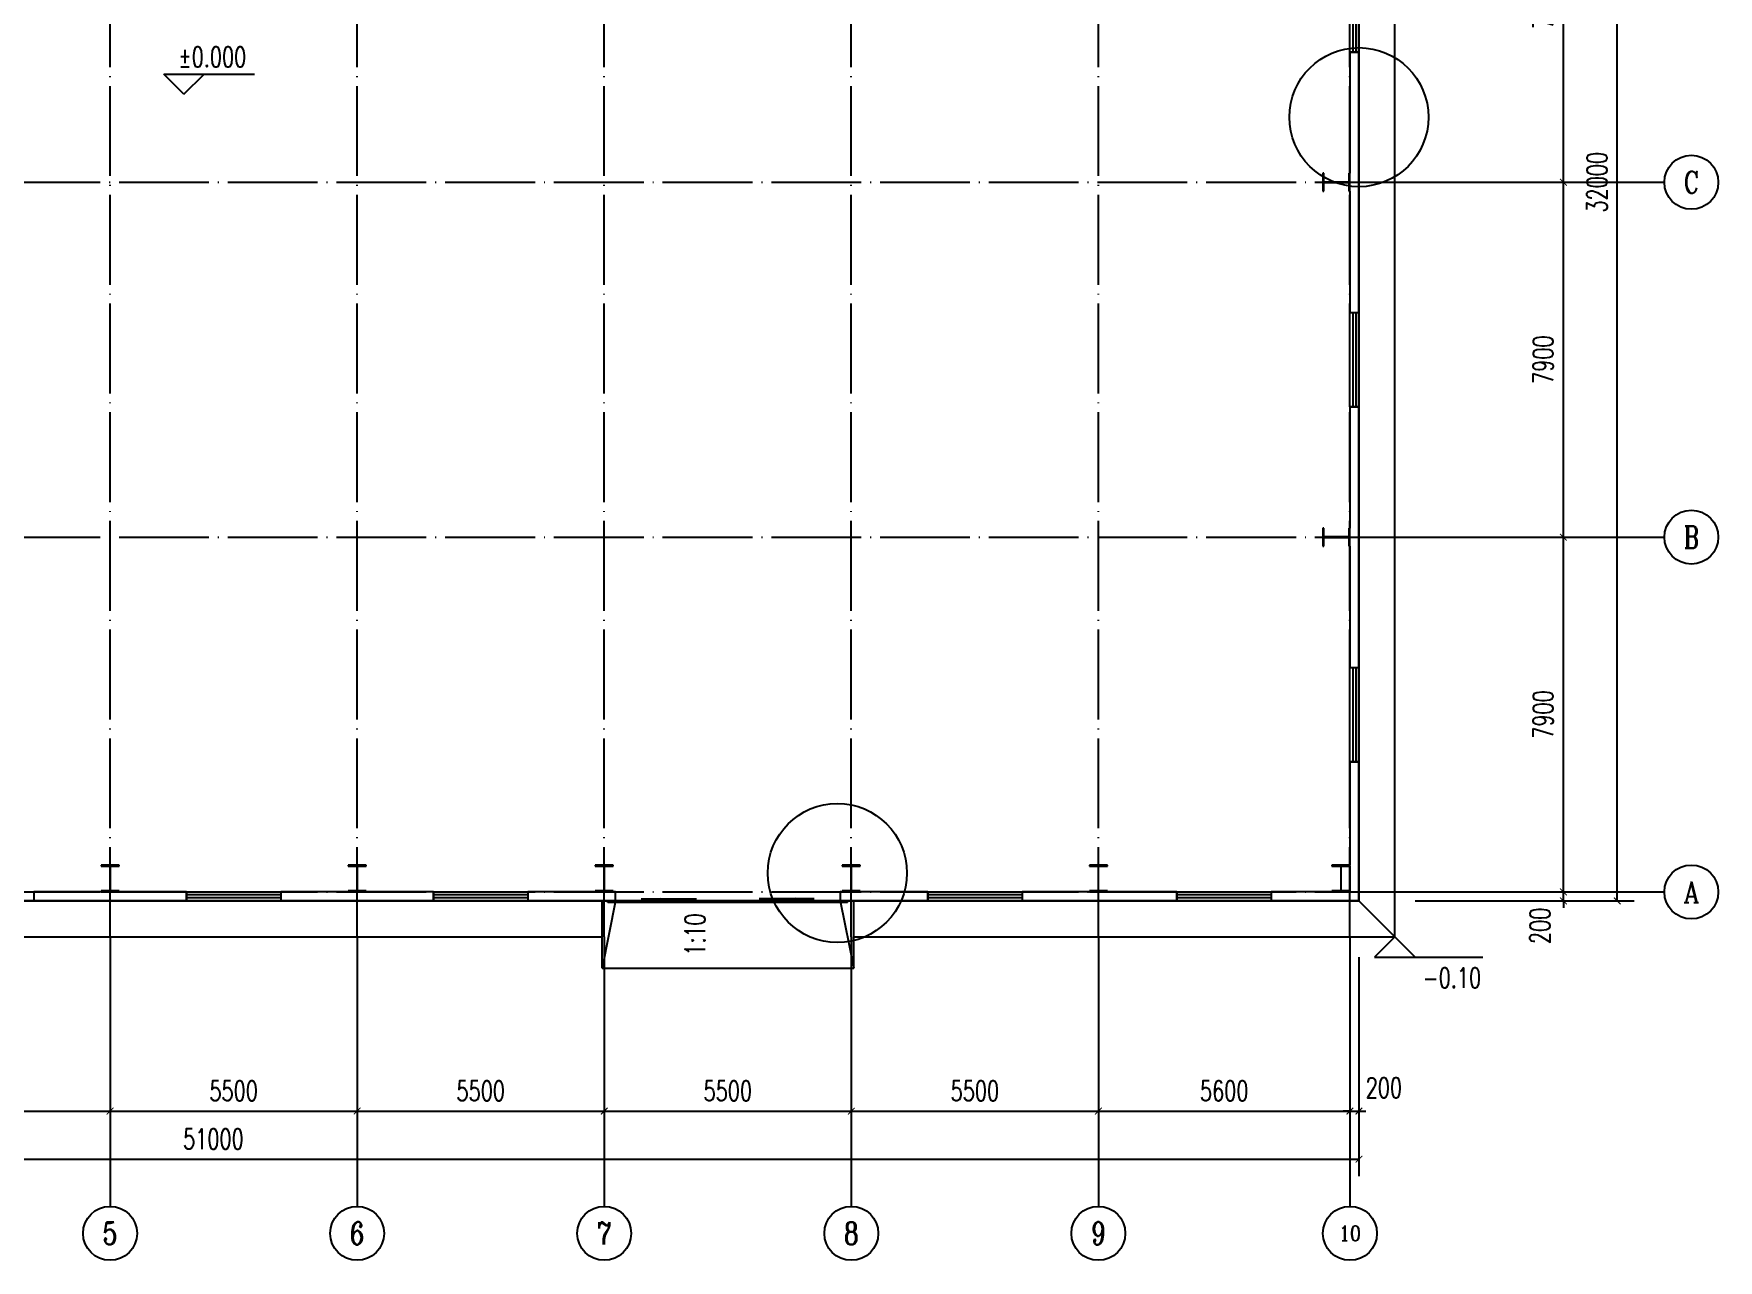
# Model space of a CAD drawing. Extents: x 1162612 to 1711260, y -157368 to 197905.
# Drawn here: x 1192112 to 1229612, y 51188 to 78497 of the extents above; entities that cross this region are included whole.
import ezdxf
from ezdxf.enums import TextEntityAlignment as Align

# ---------------------------------------------------------------- set-up
doc = ezdxf.new("R2010")
doc.units = 0
doc.header["$LTSCALE"] = 1000
doc.header["$MEASUREMENT"] = 0
doc.linetypes.add('DOTE', pattern=[2.42, 2, -0.2, 0.02, -0.2])
doc.layers.get('0').update_dxf_attribs({"linetype": 'CONTINUOUS'})
doc.layers.get('DEFPOINTS').update_dxf_attribs({"linetype": 'CONTINUOUS'})
for name, color, linetype in [('AXIS', 3, 'CONTINUOUS'), ('AXIS_TEXT', 7, 'CONTINUOUS'), ('COLUMN', 99, 'CONTINUOUS'), ('DIM_ELEV', 3, 'CONTINUOUS'), ('DIM_SYMB', 3, 'CONTINUOUS'), ('DOTE', 1, 'DOTE'), ('GROUND', 2, 'CONTINUOUS'), ('PUB_TEXT', 7, 'CONTINUOUS'), ('STAIR', 2, 'CONTINUOUS'), ('WALL', 9, 'CONTINUOUS'), ('WINDOW', 99, 'CONTINUOUS')]:
    doc.layers.add(name, color=color, linetype=linetype)
doc.styles.add('_TCH_AXIS', font='COMPLEX', dxfattribs={"bigfont": 'GBCBIG'})
doc.styles.add('_TCH_DIM', font='SIMPLEX', dxfattribs={"bigfont": 'GBCBIG'})
doc.styles.add('COMPLEX', font='COMPLEX')
doc.styles.add('DIM_FONT', font='SIMPLEX', dxfattribs={"width": 0.7, "bigfont": 'GBCBIG'})
doc.dimstyles.new('DIMN150', dxfattribs={"dimscale": 1.5, "dimtxt": 300, "dimasz": 100, "dimexe": 250, "dimexo": 300, "dimgap": 150, "dimtad": 1, "dimdec": 0, "dimzin": 0, "dimtxsty": 'DIM_FONT', "dimblk": 'ARCHTICK', "dimcen": 0.09, "dimclrt": 7, "dimazin": 3, "dimtfac": 1, "dimtdec": 0, "dimtix": 1, "dimtmove": 0, "dimatfit": 3, "dimtolj": 1, "dimtzin": 0})

# ---------------------------------------------------------------- blocks, each defined once
blk = doc.blocks.new('$TCHSYS$WIN2D')
for p, q in [((-0.5, 0.5), (0.5, 0.5)), ((-0.5, 0.5), (-0.5, -0.5)), ((0.5, 0.5), (0.5, -0.5)), ((0.5, 0.167), (-0.5, 0.167)), ((0.5, -0.167), (-0.5, -0.167)), ((-0.5, -0.5), (0.5, -0.5))]:
    blk.add_line(p, q)
blk = doc.blocks.new('$DORLIB2D$00000130')
at = {"color": 0, "linetype": 'CONTINUOUS'}
for p, q in [((-0.5333, 0.6601), (-0.5333, 0.5127)), ((0, 0.6601), (-0.5333, 0.6601)), ((0, 0.5127), (0, 0.6601)), ((0.5333, 0.6601), (0, 0.6601)), ((0.5333, 0.6601), (0.5333, 0.5127)), ((0, 0.5127), (-0.5333, 0.5127)), ((0.5333, 0.5127), (0, 0.5127)), ((-0.3853, 0.2694), (-0.1396, 0.2694)), ((-0.3853, 0.2694), (-0.2999, 0.2144)), ((-0.2999, 0.2144), (-0.2999, 0.2694)), ((0.3853, 0.2694), (0.1396, 0.2694)), ((0.2999, 0.2144), (0.2999, 0.2694)), ((0.3853, 0.2694), (0.2999, 0.2144))]:
    blk.add_line(p, q, dxfattribs=at)
blk = doc.blocks.new('_AXISO')
blk.add_circle((0, 0), 0.5)
at = {"layer": 'AXIS_TEXT', "style": 'COMPLEX', "width": 1.041667}
blk.add_attdef('A', text='', height=0.56, dxfattribs=at).set_placement((-0.25, -0.28), (0.25, -0.28), align=Align.FIT)
blk = doc.blocks.new('_ARCHTICK')
at = {"color": 0, "linetype": 'BYBLOCK', "const_width": 0.15}
blk.add_lwpolyline([(-0.5, -0.5), (0.5, 0.5)], dxfattribs=at)
blk = doc.blocks.new('*D49')
at = {"layer": 'AXIS', "color": 0}
for p, q in [((1543101, 80130), (1543101, 75255)), ((1594101, 80130), (1594101, 75255)), ((1543101, 75630), (1594101, 75630))]:
    blk.add_line(p, q, dxfattribs=at)
at = {"layer": 'DEFPOINTS', "color": 0}
for p in [(1543101, 80580), (1594101, 80580), (1594101, 75630)]:
    blk.add_point(p, dxfattribs=at)
at = {"layer": 'AXIS', "color": 0, "xscale": 150, "yscale": 150, "zscale": 150, "rotation": 180}
blk.add_blockref('_ARCHTICK', (1543101, 75630), dxfattribs=at)
at = {"layer": 'AXIS', "color": 0, "xscale": 150, "yscale": 150, "zscale": 150}
blk.add_blockref('_ARCHTICK', (1594101, 75630), dxfattribs=at)
at = {"layer": 'AXIS', "color": 7, "insert": (1568601, 76080), "char_height": 450, "attachment_point": 5, "style": 'DIM_FONT'}
blk.add_mtext('\\A1;51000', dxfattribs=at)
blk = doc.blocks.new('*D54')
at = {"layer": 'AXIS', "color": 0}
for p, q in [((1560801, 80130), (1560801, 76327)), ((1566301, 80130), (1566301, 76327)), ((1560801, 76702), (1566301, 76702))]:
    blk.add_line(p, q, dxfattribs=at)
at = {"layer": 'DEFPOINTS', "color": 0}
for p in [(1560801, 80580), (1566301, 80580), (1566301, 76702)]:
    blk.add_point(p, dxfattribs=at)
at = {"layer": 'AXIS', "color": 0, "xscale": 150, "yscale": 150, "zscale": 150, "rotation": 180}
blk.add_blockref('_ARCHTICK', (1560801, 76702), dxfattribs=at)
at = {"layer": 'AXIS', "color": 0, "xscale": 150, "yscale": 150, "zscale": 150}
blk.add_blockref('_ARCHTICK', (1566301, 76702), dxfattribs=at)
at = {"layer": 'AXIS', "color": 7, "insert": (1563551, 77152), "char_height": 450, "attachment_point": 5, "style": 'DIM_FONT'}
blk.add_mtext('\\A1;5500', dxfattribs=at)
blk = doc.blocks.new('*D55')
at = {"layer": 'AXIS', "color": 0}
for p, q in [((1566301, 80130), (1566301, 76327)), ((1571801, 80130), (1571801, 76327)), ((1566301, 76702), (1571801, 76702))]:
    blk.add_line(p, q, dxfattribs=at)
at = {"layer": 'DEFPOINTS', "color": 0}
for p in [(1566301, 80580), (1571801, 80580), (1571801, 76702)]:
    blk.add_point(p, dxfattribs=at)
at = {"layer": 'AXIS', "color": 0, "xscale": 150, "yscale": 150, "zscale": 150, "rotation": 180}
blk.add_blockref('_ARCHTICK', (1566301, 76702), dxfattribs=at)
at = {"layer": 'AXIS', "color": 0, "xscale": 150, "yscale": 150, "zscale": 150}
blk.add_blockref('_ARCHTICK', (1571801, 76702), dxfattribs=at)
at = {"layer": 'AXIS', "color": 7, "insert": (1569051, 77152), "char_height": 450, "attachment_point": 5, "style": 'DIM_FONT'}
blk.add_mtext('\\A1;5500', dxfattribs=at)
blk = doc.blocks.new('*D56')
at = {"layer": 'AXIS', "color": 0}
for p, q in [((1571801, 80130), (1571801, 76327)), ((1577301, 80130), (1577301, 76327)), ((1571801, 76702), (1577301, 76702))]:
    blk.add_line(p, q, dxfattribs=at)
at = {"layer": 'DEFPOINTS', "color": 0}
for p in [(1571801, 80580), (1577301, 80580), (1577301, 76702)]:
    blk.add_point(p, dxfattribs=at)
at = {"layer": 'AXIS', "color": 0, "xscale": 150, "yscale": 150, "zscale": 150, "rotation": 180}
blk.add_blockref('_ARCHTICK', (1571801, 76702), dxfattribs=at)
at = {"layer": 'AXIS', "color": 0, "xscale": 150, "yscale": 150, "zscale": 150}
blk.add_blockref('_ARCHTICK', (1577301, 76702), dxfattribs=at)
at = {"layer": 'AXIS', "color": 7, "insert": (1574551, 77152), "char_height": 450, "attachment_point": 5, "style": 'DIM_FONT'}
blk.add_mtext('\\A1;5500', dxfattribs=at)
blk = doc.blocks.new('*D57')
at = {"layer": 'AXIS', "color": 0}
for p, q in [((1577301, 80130), (1577301, 76327)), ((1582801, 80130), (1582801, 76327)), ((1577301, 76702), (1582801, 76702))]:
    blk.add_line(p, q, dxfattribs=at)
at = {"layer": 'DEFPOINTS', "color": 0}
for p in [(1577301, 80580), (1582801, 80580), (1582801, 76702)]:
    blk.add_point(p, dxfattribs=at)
at = {"layer": 'AXIS', "color": 0, "xscale": 150, "yscale": 150, "zscale": 150, "rotation": 180}
blk.add_blockref('_ARCHTICK', (1577301, 76702), dxfattribs=at)
at = {"layer": 'AXIS', "color": 0, "xscale": 150, "yscale": 150, "zscale": 150}
blk.add_blockref('_ARCHTICK', (1582801, 76702), dxfattribs=at)
at = {"layer": 'AXIS', "color": 7, "insert": (1580051, 77152), "char_height": 450, "attachment_point": 5, "style": 'DIM_FONT'}
blk.add_mtext('\\A1;5500', dxfattribs=at)
blk = doc.blocks.new('*D58')
at = {"layer": 'AXIS', "color": 0}
for p, q in [((1582801, 80130), (1582801, 76327)), ((1588301, 80130), (1588301, 76327)), ((1582801, 76702), (1588301, 76702))]:
    blk.add_line(p, q, dxfattribs=at)
at = {"layer": 'DEFPOINTS', "color": 0}
for p in [(1582801, 80580), (1588301, 80580), (1588301, 76702)]:
    blk.add_point(p, dxfattribs=at)
at = {"layer": 'AXIS', "color": 0, "xscale": 150, "yscale": 150, "zscale": 150, "rotation": 180}
blk.add_blockref('_ARCHTICK', (1582801, 76702), dxfattribs=at)
at = {"layer": 'AXIS', "color": 0, "xscale": 150, "yscale": 150, "zscale": 150}
blk.add_blockref('_ARCHTICK', (1588301, 76702), dxfattribs=at)
at = {"layer": 'AXIS', "color": 7, "insert": (1585551, 77152), "char_height": 450, "attachment_point": 5, "style": 'DIM_FONT'}
blk.add_mtext('\\A1;5500', dxfattribs=at)
blk = doc.blocks.new('*D59')
at = {"layer": 'AXIS', "color": 0}
for p, q in [((1588301, 80130), (1588301, 76327)), ((1593901, 80130), (1593901, 76327)), ((1588301, 76702), (1593901, 76702))]:
    blk.add_line(p, q, dxfattribs=at)
at = {"layer": 'DEFPOINTS', "color": 0}
for p in [(1588301, 80580), (1593901, 80580), (1593901, 76702)]:
    blk.add_point(p, dxfattribs=at)
at = {"layer": 'AXIS', "color": 0, "xscale": 150, "yscale": 150, "zscale": 150, "rotation": 180}
blk.add_blockref('_ARCHTICK', (1588301, 76702), dxfattribs=at)
at = {"layer": 'AXIS', "color": 0, "xscale": 150, "yscale": 150, "zscale": 150}
blk.add_blockref('_ARCHTICK', (1593901, 76702), dxfattribs=at)
at = {"layer": 'AXIS', "color": 7, "insert": (1591101, 77152), "char_height": 450, "attachment_point": 5, "style": 'DIM_FONT'}
blk.add_mtext('\\A1;5600', dxfattribs=at)
blk = doc.blocks.new('*D60')
at = {"layer": 'AXIS', "color": 0}
for p, q in [((1593901, 80130), (1593901, 76327)), ((1594101, 80130), (1594101, 76327)), ((1593901, 76702), (1593751, 76702)), ((1593901, 76702), (1594101, 76702)), ((1594101, 76702), (1594251, 76702))]:
    blk.add_line(p, q, dxfattribs=at)
at = {"layer": 'DEFPOINTS', "color": 0}
for p in [(1593901, 80580), (1594101, 80580), (1594101, 76702)]:
    blk.add_point(p, dxfattribs=at)
at = {"layer": 'AXIS', "color": 0, "xscale": 150, "yscale": 150, "zscale": 150}
blk.add_blockref('_ARCHTICK', (1593901, 76702), dxfattribs=at)
at = {"layer": 'AXIS', "color": 0, "xscale": 150, "yscale": 150, "zscale": 150, "rotation": 180}
blk.add_blockref('_ARCHTICK', (1594101, 76702), dxfattribs=at)
at = {"layer": 'AXIS', "color": 7, "insert": (1594656, 77220), "char_height": 450, "attachment_point": 5, "style": 'DIM_FONT'}
blk.add_mtext('\\A1;200', dxfattribs=at)
blk = doc.blocks.new('*D80')
at = {"layer": 'AXIS', "color": 0}
for p, q in [((1595351, 113380), (1600226, 113380)), ((1599851, 81380), (1599851, 113380)), ((1595351, 81380), (1600226, 81380))]:
    blk.add_line(p, q, dxfattribs=at)
at = {"layer": 'DEFPOINTS', "color": 0}
for p in [(1594901, 113380), (1599851, 113380), (1594901, 81380)]:
    blk.add_point(p, dxfattribs=at)
at = {"layer": 'AXIS', "color": 0, "xscale": 150, "yscale": 150, "zscale": 150}
for p, rotation in [((1599851, 113380), 90), ((1599851, 81380), 270)]:
    blk.add_blockref('_ARCHTICK', p, dxfattribs=dict(at, rotation=rotation))
at = {"layer": 'AXIS', "color": 7, "insert": (1599401, 97380), "char_height": 450, "attachment_point": 5, "rotation": 90, "style": 'DIM_FONT'}
blk.add_mtext('\\A1;32000', dxfattribs=at)
blk = doc.blocks.new('*D81')
at = {"layer": 'AXIS', "color": 0}
for p, q in [((1595351, 81580), (1599026, 81580)), ((1595351, 81380), (1599026, 81380)), ((1598651, 81580), (1598651, 81730)), ((1598651, 81380), (1598651, 81580)), ((1598651, 81380), (1598651, 81230))]:
    blk.add_line(p, q, dxfattribs=at)
at = {"layer": 'DEFPOINTS', "color": 0}
for p in [(1594901, 81580), (1594901, 81380), (1598651, 81580)]:
    blk.add_point(p, dxfattribs=at)
at = {"layer": 'AXIS', "color": 0, "xscale": 150, "yscale": 150, "zscale": 150}
for p, rotation in [((1598651, 81580), 270), ((1598651, 81380), 90)]:
    blk.add_blockref('_ARCHTICK', p, dxfattribs=dict(at, rotation=rotation))
at = {"layer": 'AXIS', "color": 7, "insert": (1598133, 80825), "char_height": 450, "attachment_point": 5, "rotation": 90, "style": 'DIM_FONT'}
blk.add_mtext('\\A1;200', dxfattribs=at)
blk = doc.blocks.new('*D82')
at = {"layer": 'AXIS', "color": 0}
for p, q in [((1595351, 89480), (1599026, 89480)), ((1598651, 81580), (1598651, 89480)), ((1595351, 81580), (1599026, 81580))]:
    blk.add_line(p, q, dxfattribs=at)
at = {"layer": 'DEFPOINTS', "color": 0}
for p in [(1594901, 89480), (1598651, 89480), (1594901, 81580)]:
    blk.add_point(p, dxfattribs=at)
at = {"layer": 'AXIS', "color": 0, "xscale": 150, "yscale": 150, "zscale": 150}
for p, rotation in [((1598651, 89480), 90), ((1598651, 81580), 270)]:
    blk.add_blockref('_ARCHTICK', p, dxfattribs=dict(at, rotation=rotation))
at = {"layer": 'AXIS', "color": 7, "insert": (1598201, 85530), "char_height": 450, "attachment_point": 5, "rotation": 90, "style": 'DIM_FONT'}
blk.add_mtext('\\A1;7900', dxfattribs=at)
blk = doc.blocks.new('*D83')
at = {"layer": 'AXIS', "color": 0}
for p, q in [((1595351, 97380), (1599026, 97380)), ((1598651, 89480), (1598651, 97380)), ((1595351, 89480), (1599026, 89480))]:
    blk.add_line(p, q, dxfattribs=at)
at = {"layer": 'DEFPOINTS', "color": 0}
for p in [(1594901, 97380), (1598651, 97380), (1594901, 89480)]:
    blk.add_point(p, dxfattribs=at)
at = {"layer": 'AXIS', "color": 0, "xscale": 150, "yscale": 150, "zscale": 150}
for p, rotation in [((1598651, 97380), 90), ((1598651, 89480), 270)]:
    blk.add_blockref('_ARCHTICK', p, dxfattribs=dict(at, rotation=rotation))
at = {"layer": 'AXIS', "color": 7, "insert": (1598201, 93430), "char_height": 450, "attachment_point": 5, "rotation": 90, "style": 'DIM_FONT'}
blk.add_mtext('\\A1;7900', dxfattribs=at)
blk = doc.blocks.new('*D84')
at = {"layer": 'AXIS', "color": 0}
for p, q in [((1595351, 105280), (1599026, 105280)), ((1598651, 97380), (1598651, 105280)), ((1595351, 97380), (1599026, 97380))]:
    blk.add_line(p, q, dxfattribs=at)
at = {"layer": 'DEFPOINTS', "color": 0}
for p in [(1594901, 105280), (1598651, 105280), (1594901, 97380)]:
    blk.add_point(p, dxfattribs=at)
at = {"layer": 'AXIS', "color": 0, "xscale": 150, "yscale": 150, "zscale": 150}
for p, rotation in [((1598651, 105280), 90), ((1598651, 97380), 270)]:
    blk.add_blockref('_ARCHTICK', p, dxfattribs=dict(at, rotation=rotation))
at = {"layer": 'AXIS', "color": 7, "insert": (1598201, 101330), "char_height": 450, "attachment_point": 5, "rotation": 90, "style": 'DIM_FONT'}
blk.add_mtext('\\A1;7900', dxfattribs=at)
blk = doc.blocks.new('D322')
at = {"color": 8}
blk.add_lwpolyline([(1543100.5, 113379.6), (1594100.5, 113379.6), (1594100.5, 81379.6), (1555100.5, 81379.6), (1555100.5, 97179.6), (1543100.5, 97179.6)], close=True, dxfattribs=at)
at = {"layer": 'AXIS', "color": 8}
for p, q in [((1594900.5, 97379.6), (1600900.5, 97379.6)), ((1594900.5, 89479.6), (1600900.5, 89479.6)), ((1594900.5, 81579.6), (1600900.5, 81579.6)), ((1566300.5, 80579.6), (1566300.5, 74579.6)), ((1571800.5, 80579.6), (1571800.5, 74579.6)), ((1577300.5, 80579.6), (1577300.5, 74579.6)), ((1582800.5, 80579.6), (1582800.5, 74579.6)), ((1588300.5, 80579.6), (1588300.5, 74579.6)), ((1593900.5, 80579.6), (1593900.5, 74579.6))]:
    blk.add_line(p, q, dxfattribs=at)
at = {"layer": 'COLUMN', "color": 8}
for p, q in [((1593322.5, 97579.6), (1593300.5, 97579.6)), ((1593300.5, 97579.6), (1593300.5, 97179.6)), ((1593322.5, 97390.6), (1593322.5, 97579.6)), ((1593900.5, 97579.6), (1593878.5, 97579.6)), ((1593878.5, 97579.6), (1593878.5, 97390.6)), ((1593900.5, 97179.6), (1593900.5, 97579.6)), ((1593300.5, 97179.6), (1593322.5, 97179.6)), ((1593327.5, 97385.6), (1593322.5, 97390.6)), ((1593322.5, 97368.6), (1593327.5, 97373.6)), ((1593322.5, 97179.6), (1593322.5, 97368.6)), ((1593873.5, 97385.6), (1593327.5, 97385.6)), ((1593327.5, 97373.6), (1593873.5, 97373.6)), ((1593878.5, 97390.6), (1593873.5, 97385.6)), ((1593873.5, 97373.6), (1593878.5, 97368.6)), ((1593878.5, 97368.6), (1593878.5, 97179.6)), ((1593878.5, 97179.6), (1593900.5, 97179.6)), ((1593322.5, 89679.6), (1593300.5, 89679.6)), ((1593300.5, 89679.6), (1593300.5, 89279.6)), ((1593322.5, 89490.6), (1593322.5, 89679.6)), ((1593900.5, 89679.6), (1593878.5, 89679.6)), ((1593878.5, 89679.6), (1593878.5, 89490.6)), ((1593900.5, 89279.6), (1593900.5, 89679.6)), ((1593300.5, 89279.6), (1593322.5, 89279.6)), ((1593327.5, 89485.6), (1593322.5, 89490.6)), ((1593322.5, 89468.6), (1593327.5, 89473.6)), ((1593322.5, 89279.6), (1593322.5, 89468.6)), ((1593873.5, 89485.6), (1593327.5, 89485.6)), ((1593327.5, 89473.6), (1593873.5, 89473.6)), ((1593878.5, 89490.6), (1593873.5, 89485.6)), ((1593873.5, 89473.6), (1593878.5, 89468.6)), ((1593878.5, 89468.6), (1593878.5, 89279.6)), ((1593878.5, 89279.6), (1593900.5, 89279.6)), ((1566500.5, 82179.6), (1566100.5, 82179.6)), ((1566100.5, 82179.6), (1566100.5, 82157.6)), ((1566100.5, 82157.6), (1566289.5, 82157.6)), ((1566289.5, 82157.6), (1566294.5, 82152.6)), ((1566294.5, 82152.6), (1566294.5, 81606.6)), ((1566306.5, 82152.6), (1566311.5, 82157.6)), ((1566306.5, 81606.6), (1566306.5, 82152.6)), ((1566311.5, 82157.6), (1566500.5, 82157.6)), ((1566500.5, 82157.6), (1566500.5, 82179.6)), ((1572000.5, 82179.6), (1571600.5, 82179.6)), ((1571600.5, 82179.6), (1571600.5, 82157.6)), ((1571600.5, 82157.6), (1571789.5, 82157.6)), ((1571789.5, 82157.6), (1571794.5, 82152.6)), ((1571794.5, 82152.6), (1571794.5, 81606.6)), ((1571806.5, 82152.6), (1571811.5, 82157.6)), ((1571806.5, 81606.6), (1571806.5, 82152.6)), ((1571811.5, 82157.6), (1572000.5, 82157.6)), ((1572000.5, 82157.6), (1572000.5, 82179.6)), ((1577500.5, 82179.6), (1577100.5, 82179.6)), ((1577100.5, 82179.6), (1577100.5, 82157.6)), ((1577100.5, 82157.6), (1577289.5, 82157.6)), ((1577289.5, 82157.6), (1577294.5, 82152.6)), ((1577294.5, 82152.6), (1577294.5, 81606.6)), ((1577306.5, 82152.6), (1577311.5, 82157.6)), ((1577306.5, 81606.6), (1577306.5, 82152.6)), ((1577311.5, 82157.6), (1577500.5, 82157.6)), ((1577500.5, 82157.6), (1577500.5, 82179.6)), ((1583000.5, 82179.6), (1582600.5, 82179.6)), ((1582600.5, 82179.6), (1582600.5, 82157.6)), ((1582600.5, 82157.6), (1582789.5, 82157.6)), ((1582789.5, 82157.6), (1582794.5, 82152.6)), ((1582794.5, 82152.6), (1582794.5, 81606.6)), ((1582806.5, 82152.6), (1582811.5, 82157.6)), ((1582806.5, 81606.6), (1582806.5, 82152.6)), ((1582811.5, 82157.6), (1583000.5, 82157.6)), ((1583000.5, 82157.6), (1583000.5, 82179.6)), ((1588500.5, 82179.6), (1588100.5, 82179.6)), ((1588100.5, 82179.6), (1588100.5, 82157.6)), ((1588100.5, 82157.6), (1588289.5, 82157.6)), ((1588289.5, 82157.6), (1588294.5, 82152.6)), ((1588294.5, 82152.6), (1588294.5, 81606.6)), ((1588306.5, 82152.6), (1588311.5, 82157.6)), ((1588306.5, 81606.6), (1588306.5, 82152.6)), ((1588311.5, 82157.6), (1588500.5, 82157.6)), ((1588500.5, 82157.6), (1588500.5, 82179.6)), ((1593900.5, 82179.6), (1593500.5, 82179.6)), ((1593500.5, 82179.6), (1593500.5, 82157.6)), ((1593500.5, 82157.6), (1593689.5, 82157.6)), ((1593689.5, 82157.6), (1593694.5, 82152.6)), ((1593694.5, 82152.6), (1593694.5, 81606.6)), ((1593706.5, 82152.6), (1593711.5, 82157.6)), ((1593706.5, 81606.6), (1593706.5, 82152.6)), ((1593711.5, 82157.6), (1593900.5, 82157.6)), ((1593900.5, 82157.6), (1593900.5, 82179.6)), ((1566289.5, 81601.6), (1566100.5, 81601.6)), ((1566100.5, 81601.6), (1566100.5, 81579.6)), ((1566100.5, 81579.6), (1566500.5, 81579.6)), ((1566294.5, 81606.6), (1566289.5, 81601.6)), ((1566311.5, 81601.6), (1566306.5, 81606.6)), ((1566500.5, 81601.6), (1566311.5, 81601.6)), ((1566500.5, 81579.6), (1566500.5, 81601.6)), ((1571789.5, 81601.6), (1571600.5, 81601.6)), ((1571600.5, 81601.6), (1571600.5, 81579.6)), ((1571600.5, 81579.6), (1572000.5, 81579.6)), ((1571794.5, 81606.6), (1571789.5, 81601.6)), ((1571811.5, 81601.6), (1571806.5, 81606.6)), ((1572000.5, 81601.6), (1571811.5, 81601.6)), ((1572000.5, 81579.6), (1572000.5, 81601.6)), ((1577289.5, 81601.6), (1577100.5, 81601.6)), ((1577100.5, 81601.6), (1577100.5, 81579.6)), ((1577100.5, 81579.6), (1577500.5, 81579.6)), ((1577294.5, 81606.6), (1577289.5, 81601.6)), ((1577311.5, 81601.6), (1577306.5, 81606.6)), ((1577500.5, 81601.6), (1577311.5, 81601.6)), ((1577500.5, 81579.6), (1577500.5, 81601.6)), ((1582789.5, 81601.6), (1582600.5, 81601.6)), ((1582600.5, 81601.6), (1582600.5, 81579.6)), ((1582600.5, 81579.6), (1583000.5, 81579.6)), ((1582794.5, 81606.6), (1582789.5, 81601.6)), ((1582811.5, 81601.6), (1582806.5, 81606.6)), ((1583000.5, 81601.6), (1582811.5, 81601.6)), ((1583000.5, 81579.6), (1583000.5, 81601.6)), ((1588289.5, 81601.6), (1588100.5, 81601.6)), ((1588100.5, 81601.6), (1588100.5, 81579.6)), ((1588100.5, 81579.6), (1588500.5, 81579.6)), ((1588294.5, 81606.6), (1588289.5, 81601.6)), ((1588311.5, 81601.6), (1588306.5, 81606.6)), ((1588500.5, 81601.6), (1588311.5, 81601.6)), ((1588500.5, 81579.6), (1588500.5, 81601.6)), ((1593689.5, 81601.6), (1593500.5, 81601.6)), ((1593500.5, 81601.6), (1593500.5, 81579.6)), ((1593500.5, 81579.6), (1593900.5, 81579.6)), ((1593694.5, 81606.6), (1593689.5, 81601.6)), ((1593711.5, 81601.6), (1593706.5, 81606.6)), ((1593900.5, 81601.6), (1593711.5, 81601.6)), ((1593900.5, 81579.6), (1593900.5, 81601.6))]:
    blk.add_line(p, q, dxfattribs=at)
at = {"layer": 'DIM_ELEV', "color": 8}
for p, q in [((1567945, 99338.7), (1567495, 99788.7)), ((1567495, 99788.7), (1569514.7, 99788.7)), ((1567945, 99338.7), (1568395, 99788.7)), ((1594900.5, 80579.6), (1594450.5, 80129.6)), ((1594900.5, 80579.6), (1595350.5, 80129.6)), ((1594450.5, 80129.6), (1596859.6, 80129.6))]:
    blk.add_line(p, q, dxfattribs=at)
at = {"layer": 'DIM_SYMB', "color": 8}
blk.add_lwpolyline([(1579701.9, 81222.9, 0, 0, 0), (1579701.9, 80458.4, 120, 0, 0), (1579701.9, 80008.4, 0, 0, 0)], format="xyseb", dxfattribs=at)
at = {"layer": 'DOTE', "color": 8}
for p, q in [((1566300.5, 80579.6), (1566300.5, 114179.6)), ((1571800.5, 80579.6), (1571800.5, 114179.6)), ((1577300.5, 80579.6), (1577300.5, 114179.6)), ((1582800.5, 80579.6), (1582800.5, 114179.6)), ((1588300.5, 80579.6), (1588300.5, 114179.6)), ((1593900.5, 80579.6), (1593900.5, 114179.6)), ((1542300.5, 97379.6), (1594900.5, 97379.6)), ((1542300.5, 89479.6), (1594900.5, 89479.6)), ((1542300.5, 81579.6), (1594900.5, 81579.6))]:
    blk.add_line(p, q, dxfattribs=at)
at = {"layer": 'GROUND', "color": 8}
for p, q in [((1594900.5, 80579.6), (1594900.5, 114179.6)), ((1594100.5, 81379.6), (1594100.5, 113379.6)), ((1555100.5, 81379.6), (1577253.3, 81379.6)), ((1582853.3, 81379.6), (1594100.5, 81379.6)), ((1594100.5, 81379.6), (1594900.5, 80579.6)), ((1554300.5, 80579.6), (1577253.3, 80579.6)), ((1582853.3, 80579.6), (1594900.5, 80579.6))]:
    blk.add_line(p, q, dxfattribs=at)
at = {"layer": 'STAIR', "color": 8}
for p, q in [((1577253.3, 79880.9), (1577253.3, 81380.9)), ((1577253.3, 81380.9), (1582853.3, 81380.9)), ((1577553.3, 81380.9), (1577253.3, 79880.9)), ((1582553.3, 81380.9), (1582853.3, 79880.9)), ((1582853.3, 79880.9), (1582853.3, 81380.9)), ((1577253.3, 79880.9), (1582853.3, 79880.9))]:
    blk.add_line(p, q, dxfattribs=at)
at = {"layer": 'WALL', "color": 8}
for p, q in [((1594100.5, 100279.6), (1593900.5, 100279.6)), ((1593900.5, 100279.6), (1593900.5, 97579.6)), ((1594100.5, 97379.6), (1594100.5, 100279.6)), ((1593900.5, 97179.6), (1593900.5, 94479.6)), ((1594100.5, 94479.6), (1594100.5, 97379.6)), ((1593900.5, 94479.6), (1594100.5, 94479.6)), ((1594100.5, 92379.6), (1593900.5, 92379.6)), ((1593900.5, 92379.6), (1593900.5, 89679.6)), ((1594100.5, 89479.6), (1594100.5, 92379.6)), ((1593900.5, 89279.6), (1593900.5, 86579.6)), ((1594100.5, 86579.6), (1594100.5, 89479.6)), ((1593900.5, 86579.6), (1594100.5, 86579.6)), ((1594100.5, 84479.6), (1593900.5, 84479.6)), ((1593900.5, 84479.6), (1593900.5, 82179.6)), ((1594100.5, 81379.6), (1594100.5, 84479.6)), ((1593900.5, 82157.6), (1593900.5, 81601.6)), ((1566100.5, 81579.6), (1564600.5, 81579.6)), ((1564600.5, 81579.6), (1564600.5, 81379.6)), ((1564600.5, 81379.6), (1566294.5, 81379.6)), ((1566294.5, 81379.6), (1568000.5, 81379.6)), ((1568000.5, 81579.6), (1566500.5, 81579.6)), ((1568000.5, 81379.6), (1568000.5, 81579.6)), ((1571600.5, 81579.6), (1570100.5, 81579.6)), ((1570100.5, 81579.6), (1570100.5, 81379.6)), ((1570100.5, 81379.6), (1571806.5, 81379.6)), ((1571806.5, 81379.6), (1573500.5, 81379.6)), ((1573500.5, 81579.6), (1572000.5, 81579.6)), ((1573500.5, 81379.6), (1573500.5, 81579.6)), ((1577100.5, 81579.6), (1575600.5, 81579.6)), ((1575600.5, 81579.6), (1575600.5, 81379.6)), ((1575600.5, 81379.6), (1577300.5, 81379.6)), ((1577300.5, 81379.6), (1577550.9, 81379.6)), ((1577550.9, 81579.6), (1577500.5, 81579.6)), ((1577550.9, 81379.6), (1577550.9, 81579.6)), ((1582600.5, 81579.6), (1582550.9, 81579.6)), ((1582550.9, 81579.6), (1582550.9, 81379.6)), ((1582550.9, 81379.6), (1582794.5, 81379.6)), ((1582794.5, 81379.6), (1584500.5, 81379.6)), ((1584500.5, 81579.6), (1583000.5, 81579.6)), ((1584500.5, 81379.6), (1584500.5, 81579.6)), ((1588100.5, 81579.6), (1586600.5, 81579.6)), ((1586600.5, 81579.6), (1586600.5, 81379.6)), ((1586600.5, 81379.6), (1588294.5, 81379.6)), ((1588294.5, 81379.6), (1590050.5, 81379.6)), ((1590050.5, 81579.6), (1588500.5, 81579.6)), ((1590050.5, 81379.6), (1590050.5, 81579.6)), ((1593500.5, 81579.6), (1592150.5, 81579.6)), ((1592150.5, 81579.6), (1592150.5, 81379.6)), ((1592150.5, 81379.6), (1594100.5, 81379.6))]:
    blk.add_line(p, q, dxfattribs=at)
at = {"layer": 'AXIS', "color": 8}
ref = blk.add_blockref('_AXISO', (1601500.5, 97379.6), dxfattribs=dict(at, xscale=1200, yscale=1200, zscale=1200))
ref.add_attrib('A', 'C', dxfattribs={"layer": 'AXIS_TEXT', "color": 8, "height": 480.7, "style": '_TCH_AXIS'}).set_placement((1601328.8, 97139.3), (1601672.2, 97139.3), align=Align.FIT)
ref = blk.add_blockref('_AXISO', (1601500.5, 89479.6), dxfattribs=dict(at, xscale=1200, yscale=1200, zscale=1200))
ref.add_attrib('A', 'B', dxfattribs={"layer": 'AXIS_TEXT', "color": 8, "height": 493.2, "style": '_TCH_AXIS', "width": 0.823529}).set_placement((1601336.1, 89233), (1601664.9, 89233), align=Align.FIT)
ref = blk.add_blockref('_AXISO', (1601500.5, 81579.6), dxfattribs=dict(at, xscale=1200, yscale=1200, zscale=1200))
ref.add_attrib('A', 'A', dxfattribs={"layer": 'AXIS_TEXT', "color": 8, "height": 468.8, "style": '_TCH_AXIS', "width": 0.888889}).set_placement((1601322, 81345.3), (1601679.1, 81345.3), align=Align.FIT)
ref = blk.add_blockref('_AXISO', (1566300.5, 73979.6), dxfattribs=dict(at, xscale=1200, yscale=1200, zscale=1200))
ref.add_attrib('A', '5', dxfattribs={"layer": 'AXIS_TEXT', "color": 8, "height": 493.2, "style": '_TCH_AXIS'}).set_placement((1566136.1, 73733), (1566464.9, 73733), align=Align.FIT)
ref = blk.add_blockref('_AXISO', (1571800.5, 73979.6), dxfattribs=dict(at, xscale=1200, yscale=1200, zscale=1200))
ref.add_attrib('A', '6', dxfattribs={"layer": 'AXIS_TEXT', "color": 8, "height": 506.1, "style": '_TCH_AXIS', "width": 0.928571}).set_placement((1571643.9, 73726.6), (1571957.2, 73726.6), align=Align.FIT)
ref = blk.add_blockref('_AXISO', (1577300.5, 73979.6), dxfattribs=dict(at, xscale=1200, yscale=1200, zscale=1200))
ref.add_attrib('A', '7', dxfattribs={"layer": 'AXIS_TEXT', "color": 8, "height": 493.2, "style": '_TCH_AXIS'}).set_placement((1577136.1, 73733), (1577464.9, 73733), align=Align.FIT)
ref = blk.add_blockref('_AXISO', (1582800.5, 73979.6), dxfattribs=dict(at, xscale=1200, yscale=1200, zscale=1200))
ref.add_attrib('A', '8', dxfattribs={"layer": 'AXIS_TEXT', "color": 8, "height": 493.2, "style": '_TCH_AXIS'}).set_placement((1582636.1, 73733), (1582964.9, 73733), align=Align.FIT)
ref = blk.add_blockref('_AXISO', (1588300.5, 73979.6), dxfattribs=dict(at, xscale=1200, yscale=1200, zscale=1200))
ref.add_attrib('A', '9', dxfattribs={"layer": 'AXIS_TEXT', "color": 8, "height": 506.1, "style": '_TCH_AXIS', "width": 0.928571}).set_placement((1588143.9, 73726.6), (1588457.2, 73726.6), align=Align.FIT)
ref = blk.add_blockref('_AXISO', (1593900.5, 73979.6), dxfattribs=dict(at, xscale=1200, yscale=1200, zscale=1200))
ref.add_attrib('A', '10', dxfattribs={"layer": 'AXIS_TEXT', "color": 8, "height": 340.8, "style": '_TCH_AXIS', "width": 1.034483}).set_placement((1593657.1, 73809.2), (1594144, 73809.2), align=Align.FIT)
at = {"layer": 'WINDOW', "color": 8, "xscale": 2100, "yscale": 200, "zscale": 2100, "rotation": 90}
for p in [(1594000.5, 101329.6), (1594000.5, 93429.6), (1594000.5, 85529.6)]:
    blk.add_blockref('$TCHSYS$WIN2D', p, dxfattribs=at)
at = {"layer": 'WINDOW', "color": 8}
for name, p, xscale, yscale, zscale in [('$TCHSYS$WIN2D', (1569050.5, 81479.6), 2100, 200, 2100), ('$TCHSYS$WIN2D', (1574550.5, 81479.6), 2100, 200, 2100), ('$DORLIB2D$00000130', (1580050.9, 81479.6), 5000, -200, 5000), ('$TCHSYS$WIN2D', (1585550.5, 81479.6), 2100, 200, 2100), ('$TCHSYS$WIN2D', (1591100.5, 81479.6), 2100, 200, 2100)]:
    blk.add_blockref(name, p, dxfattribs=dict(at, xscale=xscale, yscale=yscale, zscale=zscale))
at = {"layer": 'PUB_TEXT', "color": 7, "style": '_TCH_DIM', "width": 0.705882}
for s, p in [('%%P0.000', (1567819.7, 99946.2)), ('-0.10', (1595524.6, 79447.1))]:
    blk.add_text(s, height=446.25, dxfattribs=at).set_placement(p)
at = {"layer": 'PUB_TEXT', "color": 8, "style": '_TCH_DIM', "width": 0.705882}
blk.add_text('1:10', height=446.25, rotation=90, dxfattribs=at).set_placement((1579544.4, 80158.1))
at = {"layer": 'AXIS', "color": 8}
for p1, p2, distance, picture, middle in [((1594900.5, 81379.6), (1594900.5, 113379.6), -4950, '*D80', (1599400.5, 97379.6)), ((1594900.5, 97379.6), (1594900.5, 105279.6), -3750, '*D84', (1598200.5, 101329.6)), ((1594900.5, 89479.6), (1594900.5, 97379.6), -3750, '*D83', (1598200.5, 93429.6)), ((1594900.5, 81579.6), (1594900.5, 89479.6), -3750, '*D82', (1598200.5, 85529.6)), ((1543100.5, 80579.6), (1594100.5, 80579.6), -4950, '*D49', (1568600.5, 76079.6)), ((1560800.5, 80579.6), (1566300.5, 80579.6), -3877.2, '*D54', (1563550.5, 77152.4)), ((1566300.5, 80579.6), (1571800.5, 80579.6), -3877.2, '*D55', (1569050.5, 77152.4)), ((1571800.5, 80579.6), (1577300.5, 80579.6), -3877.2, '*D56', (1574550.5, 77152.4)), ((1577300.5, 80579.6), (1582800.5, 80579.6), -3877.2, '*D57', (1580050.5, 77152.4)), ((1582800.5, 80579.6), (1588300.5, 80579.6), -3877.2, '*D58', (1585550.5, 77152.4)), ((1588300.5, 80579.6), (1593900.5, 80579.6), -3877.2, '*D59', (1591100.5, 77152.4))]:
    dim = blk.add_aligned_dim(p1=p1, p2=p2, distance=distance, dimstyle='DIMN150', dxfattribs=at)
    dim.commit()
    dim.dimension.update_dxf_attribs({"geometry": picture, "text_midpoint": middle})
for base, p1, p2, angle, picture, middle in [((1598650.5, 81579.6), (1594900.5, 81379.6), (1594900.5, 81579.6), 90, '*D81', (1598133, 80824.6)), ((1594100.5, 76702.4), (1593900.5, 80579.6), (1594100.5, 80579.6), 0, '*D60', (1594655.5, 77219.9))]:
    dim = blk.add_linear_dim(base=base, p1=p1, p2=p2, angle=angle, dimstyle='DIMN150', dxfattribs=at)
    dim.commit()
    dim.dimension.update_dxf_attribs({"geometry": picture, "text_midpoint": middle, "dimtype": 161})

msp = doc.modelspace()

# ---------------------------------------------------------------- linework, layer by layer
for centre in [(1221612, 76638), (1210002, 59811)]:
    msp.add_circle(centre, 1548)

# ---------------------------------------------------------------- block references
msp.add_blockref('D322', (-372488, -22191))

doc.saveas('drawing.dxf')
